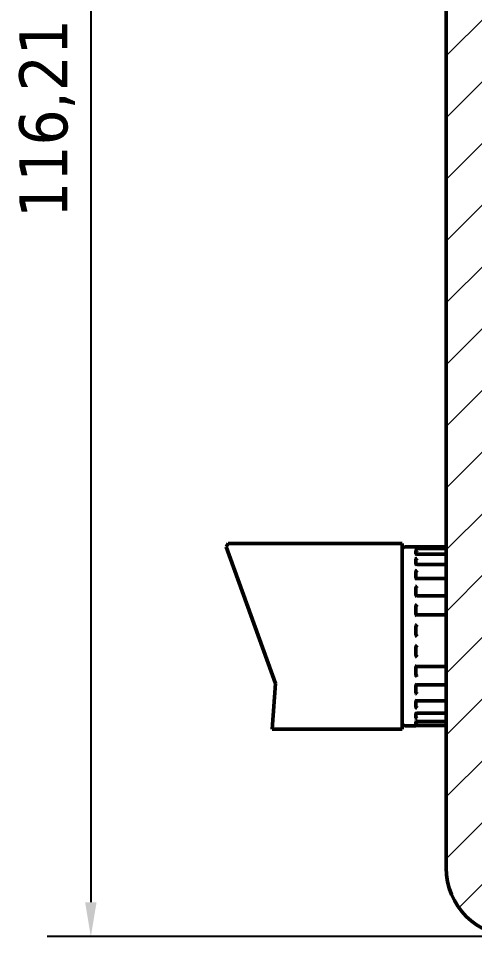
# Model space of a CAD drawing. Header units: millimetres. Extents: x 0 to 841, y 0 to 594.
# Drawn here: x 346.3 to 379.5, y 205.6 to 272.4 of the extents above; entities that cross this region are included whole.
import ezdxf

# ---------------------------------------------------------------- set-up
doc = ezdxf.new("R2010")
doc.units = ezdxf.units.MM
for name, color, linetype, lineweight in [('Break Line (ISO)', 7, 'Continuous', 50), ('Dimension (ISO)', 7, 'Continuous', 25), ('Hatch (ISO)', 7, 'Continuous', 18), ('Visible (ISO)', 7, 'Continuous', 50)]:
    doc.layers.add(name, color=color, linetype=linetype, lineweight=lineweight)
doc.styles.add('Note Text (ISO)', font='tahoma.ttf')
doc.dimstyles.new('Default (ISO)', dxfattribs={"dimtxt": 3.5, "dimasz": 2.5, "dimexe": 3.175, "dimexo": 0, "dimgap": 0.762, "dimtad": 1, "dimrnd": 1e-08, "dimtxsty": 'Note Text (ISO)', "dimcen": 0.09, "dimdle": 10, "dimclrd": 256, "dimclre": 256, "dimclrt": 256, "dimadec": 0, "dimazin": 0, "dimtfac": 1.001486, "dimtmove": 0, "dimatfit": 3, "dimfxl": 1, "dimtolj": 1, "dimtzin": 0, "dimlwd": -1, "dimlwe": -1, "dimarcsym": 0})

# ---------------------------------------------------------------- blocks, each defined once
blk = doc.blocks.new('*D15')
at = {"layer": 'Defpoints', "color": 0, "transparency": 16777216}
for p in [(403.259, 321.832), (351.586, 205.621), (382.416, 205.621)]:
    blk.add_point(p, dxfattribs=at)
at = {"layer": 'Dimension (ISO)', "transparency": 16777216}
for p, q in [((403.259, 321.832), (348.411, 321.832)), ((351.586, 319.332), (351.586, 208.121)), ((382.416, 205.621), (348.411, 205.621))]:
    blk.add_line(p, q, dxfattribs=at)
for points in [[(351.169, 319.332), (352.003, 319.332), (351.586, 321.832)], [(351.169, 208.121), (352.003, 208.121), (351.586, 205.621)]]:
    blk.add_solid(points, dxfattribs=at)
at = {"layer": 'Dimension (ISO)', "transparency": 16777216, "insert": (346.381, 257.888), "char_height": 3.5, "attachment_point": 1, "rotation": 90, "style": 'Note Text (ISO)'}
blk.add_mtext('\\A1;116,21', dxfattribs=at)

msp = doc.modelspace()

# ---------------------------------------------------------------- hatches: boundary and pattern name
at = {"layer": 'Hatch (ISO)'}
h = msp.add_hatch(dxfattribs=at)
h.set_pattern_fill('ANSI31', color=256, scale=25.4, style=0)
h.set_pattern_definition([(45, (0, 0), (-2.245064, 2.245064), [])])
edge = h.paths.add_edge_path()
edge.add_ellipse((416.288, 307.621), major_axis=(-9.758, 2.186), ratio=1, start_angle=270, end_angle=282.62939)
edge.add_line((416.288, 317.621), (382.416, 317.621))
edge.add_ellipse((382.416, 312.621), major_axis=(-5, 0), ratio=1, start_angle=270, end_angle=360)
edge.add_line((377.416, 312.621), (377.416, 210.621))
edge.add_ellipse((382.416, 210.621), major_axis=(0, -5), ratio=1, start_angle=270, end_angle=360)
edge.add_line((382.416, 205.621), (416.288, 205.621))
edge.add_ellipse((416.288, 215.621), major_axis=(10, 0), ratio=1, start_angle=270, end_angle=282.62939)
edge.add_ellipse((445.416, 85.621), major_axis=(120.242, 26.942), ratio=1, start_angle=64.74122, end_angle=90, ccw=False)
edge.add_ellipse((474.544, 215.621), major_axis=(9.758, -2.186), ratio=1, start_angle=270, end_angle=282.62939)
edge.add_line((474.544, 205.621), (558.416, 205.621))
edge.add_ellipse((558.416, 210.621), major_axis=(5, 0), ratio=1, start_angle=270, end_angle=360)
edge.add_line((563.416, 210.621), (563.416, 312.621))
edge.add_ellipse((558.416, 312.621), major_axis=(0, 5), ratio=1, start_angle=270, end_angle=360)
edge.add_line((558.416, 317.621), (474.544, 317.621))
edge.add_ellipse((474.544, 307.621), major_axis=(-10, 0), ratio=1, start_angle=270, end_angle=282.62939)
edge.add_ellipse((445.416, 437.621), major_axis=(-120.242, -26.942), ratio=1, start_angle=64.74122, end_angle=90, ccw=False)
edge = h.paths.add_edge_path(flags=0)
edge.add_line((388.916, 208.621), (388.916, 210.621))
edge.add_ellipse((382.416, 210.621), major_axis=(0, 6.5), ratio=1, start_angle=270, end_angle=363.5049)
edge.add_line((382.019, 217.108), (380.416, 217.108))
edge.add_line((380.416, 217.108), (380.416, 221.814))
edge.add_spline(control_points=[(380.416, 221.814), (380.416, 222.421), (380.5, 223.145), (380.692, 224.324), (380.822, 224.956), (381.036, 226.225), (381.109, 226.863), (381.109, 228.037), (381.036, 228.675), (380.822, 229.944), (380.692, 230.576), (380.5, 231.755), (380.416, 232.479), (380.416, 233.086)], knot_values=[1.346639, 1.346639, 1.346639, 1.346639, 1.528836, 1.528836, 1.705012, 1.705012, 1.881187, 1.881187, 2.057362, 2.057362, 2.233538, 2.233538, 2.415734, 2.415734, 2.415734, 2.415734], degree=3, periodic=0)
edge.add_line((380.416, 233.086), (380.416, 241.621))
edge.add_ellipse((380.416, 244.121), major_axis=(2.5, 0), ratio=1, start_angle=270, end_angle=450)
edge.add_line((380.416, 246.621), (380.416, 276.621))
edge.add_ellipse((380.416, 279.121), major_axis=(2.5, 0), ratio=1, start_angle=270, end_angle=450)
edge.add_line((380.416, 281.621), (380.416, 306.121))
edge.add_line((380.416, 306.121), (382.489, 306.121))
edge.add_ellipse((382.416, 312.621), major_axis=(6.5, 0.073), ratio=1, start_angle=270, end_angle=359.35505)
edge.add_line((388.916, 312.621), (388.916, 314.621))
edge.add_line((388.916, 314.621), (416.288, 314.621))
edge.add_ellipse((416.288, 307.621), major_axis=(7, 0), ratio=1, start_angle=77.37061, end_angle=90, ccw=False)
edge.add_ellipse((445.416, 437.621), major_axis=(123.169, -27.598), ratio=1, start_angle=270, end_angle=279.22446)
edge.add_ellipse((445.416, 311.397), major_axis=(-0.223, -7.497), ratio=1, start_angle=270, end_angle=453.40493)
edge.add_ellipse((445.416, 437.621), major_axis=(126.001, 7.497), ratio=1, start_angle=270, end_angle=279.22446)
edge.add_ellipse((474.544, 307.621), major_axis=(6.831, 1.531), ratio=1, start_angle=77.37061, end_angle=90, ccw=False)
edge.add_line((474.544, 314.621), (535.916, 314.621))
edge.add_ellipse((538.416, 314.621), major_axis=(0, -2.5), ratio=1, start_angle=270, end_angle=450)
edge.add_line((540.916, 314.621), (551.918, 314.621))
edge.add_line((551.918, 314.621), (551.918, 312.445))
edge.add_ellipse((558.416, 312.621), major_axis=(0.176, -6.498), ratio=1, start_angle=270, end_angle=359.09712)
edge.add_line((558.489, 306.121), (560.416, 306.121))
edge.add_line((560.416, 306.121), (560.416, 217.108))
edge.add_line((560.416, 217.108), (558.813, 217.108))
edge.add_ellipse((558.416, 210.621), major_axis=(-6.488, 0.397), ratio=1, start_angle=270, end_angle=361.95706)
edge.add_line((551.918, 210.796), (551.918, 208.621))
edge.add_line((551.918, 208.621), (540.916, 208.621))
edge.add_ellipse((538.416, 208.621), major_axis=(0, 2.5), ratio=1, start_angle=270, end_angle=450)
edge.add_line((535.916, 208.621), (474.544, 208.621))
edge.add_ellipse((474.544, 215.621), major_axis=(-7, 0), ratio=1, start_angle=77.37061, end_angle=90, ccw=False)
edge.add_ellipse((445.416, 85.621), major_axis=(-123.169, 27.598), ratio=1, start_angle=270, end_angle=279.22446)
edge.add_ellipse((445.416, 211.844), major_axis=(0.223, 7.497), ratio=1, start_angle=270, end_angle=453.40493)
edge.add_ellipse((445.416, 85.621), major_axis=(-126.001, -7.497), ratio=1, start_angle=270, end_angle=279.22446)
edge.add_ellipse((416.288, 215.621), major_axis=(-6.831, -1.531), ratio=1, start_angle=77.37061, end_angle=90, ccw=False)
edge.add_line((416.288, 208.621), (388.916, 208.621))
edge = h.paths.add_edge_path(flags=0)
edge.add_ellipse((557.666, 211.371), major_axis=(0, 2.172), ratio=1, start_angle=0, end_angle=360)
edge = h.paths.add_edge_path(flags=0)
edge.add_ellipse((557.666, 311.871), major_axis=(0, 2.172), ratio=1, start_angle=0, end_angle=360)
edge = h.paths.add_edge_path(flags=0)
edge.add_ellipse((383.166, 311.871), major_axis=(0, 2.172), ratio=1, start_angle=0, end_angle=360)
edge = h.paths.add_edge_path(flags=0)
edge.add_ellipse((383.166, 211.371), major_axis=(0, 2.172), ratio=1, start_angle=0, end_angle=360)
edge = h.paths.add_edge_path(flags=0)
edge.add_ellipse((445.416, 214.344), major_axis=(0, 2), ratio=1, start_angle=0, end_angle=360)
edge = h.paths.add_edge_path(flags=0)
edge.add_ellipse((445.416, 308.897), major_axis=(0, 2), ratio=1, start_angle=0, end_angle=360)

# ---------------------------------------------------------------- linework, layer by layer
at = {"layer": 'Break Line (ISO)'}
for p, q in [((361.564, 234.2), (361.428, 233.949)), ((361.428, 233.949), (365.026, 224.022)), ((365.026, 224.022), (364.774, 220.7))]:
    msp.add_line(p, q, dxfattribs=at)
at = {"layer": 'Visible (ISO)'}
for p, q in [((377.416, 312.621), (377.416, 210.621)), ((374.216, 234.2), (361.564, 234.2)), ((374.216, 234.2), (374.216, 220.7)), ((374.466, 233.95), (377.416, 233.95)), ((375.216, 233.877), (375.216, 233.935)), ((375.316, 233.85), (377.416, 233.85)), ((375.216, 233.479), (375.216, 233.659)), ((375.216, 232.757), (375.216, 233.048)), ((375.316, 233.42), (377.416, 233.42)), ((375.316, 232.674), (377.416, 232.674)), ((375.216, 231.748), (375.216, 232.135)), ((375.316, 231.651), (377.416, 231.651)), ((375.216, 230.508), (375.216, 230.969)), ((375.316, 230.408), (377.416, 230.408)), ((375.216, 229.614), (375.216, 229.102)), ((375.316, 229.01), (377.416, 229.01)), ((375.216, 227.608), (375.216, 228.142)), ((375.216, 226.105), (375.216, 226.633)), ((375.216, 224.675), (375.216, 225.168)), ((377.416, 225.265), (375.316, 225.265)), ((375.216, 223.394), (375.216, 223.826)), ((377.416, 223.926), (375.316, 223.926)), ((375.216, 222.332), (375.216, 222.679)), ((377.416, 222.771), (375.316, 222.771)), ((375.216, 221.546), (375.216, 221.79)), ((377.416, 221.863), (375.316, 221.863)), ((375.216, 221.078), (375.216, 221.205)), ((377.416, 221.251), (375.316, 221.251)), ((374.216, 220.7), (364.774, 220.7)), ((374.466, 220.95), (375.216, 220.95)), ((375.216, 220.95), (375.216, 220.958)), ((377.416, 220.968), (375.316, 220.968)), ((375.316, 220.962), (377.416, 220.962))]:
    msp.add_line(p, q, dxfattribs=at)
for centre, radius, start, end in [((374.466, 233.7), 0.25, 90, 180), ((375.316, 233.95), 0.1, 259.85597, 270), ((375.316, 233.52), 0.1, 245.68827, 270), ((375.316, 232.774), 0.1, 229.13662, 270), ((375.316, 231.751), 0.1, 207.15448, 270), ((375.316, 230.508), 0.1, 180, 270), ((375.316, 229.11), 0.1, 180, 270), ((375.316, 225.165), 0.1, 90, 180), ((375.316, 223.826), 0.1, 90, 170.46525), ((375.316, 222.671), 0.1, 90, 142.23354), ((375.316, 221.763), 0.1, 90, 123.19831), ((374.466, 221.2), 0.25, 180, 270), ((375.316, 221.151), 0.1, 90, 107.93153), ((375.316, 220.868), 0.1, 90, 94.28966), ((375.316, 220.862), 0.1, 90, 93.45535), ((382.416, 210.621), 5, 180, 270)]:
    msp.add_arc(centre, radius, start, end, dxfattribs=at)
for points, knots in [([(375.316, 233.945), (375.296, 233.944), (375.276, 233.943), (375.259, 233.942), (375.246, 233.941), (375.234, 233.94), (375.226, 233.938), (375.219, 233.937), (375.216, 233.936), (375.216, 233.935)], [-0.00014252, -0.00014252, -0.00014252, -0.00014252, 0.00835799, 0.00835799, 0.00835799, 0.01450844, 0.01450844, 0.01450844, 0.0190205, 0.0190205, 0.0190205, 0.0190205]), ([(375.216, 233.877), (375.216, 233.874), (375.219, 233.871), (375.226, 233.869), (375.234, 233.865), (375.246, 233.862), (375.259, 233.859), (375.276, 233.855), (375.296, 233.852), (375.316, 233.848)], [0.04568795, 0.04568795, 0.04568795, 0.04568795, 0.04996283, 0.04996283, 0.04996283, 0.05578998, 0.05578998, 0.05578998, 0.06384367, 0.06384367, 0.06384367, 0.06384367]), ([(375.316, 233.708), (375.296, 233.703), (375.276, 233.697), (375.259, 233.691), (375.246, 233.686), (375.234, 233.681), (375.226, 233.674), (375.219, 233.669), (375.216, 233.664), (375.216, 233.659)], [-0.00014252, -0.00014252, -0.00014252, -0.00014252, 0.00835799, 0.00835799, 0.00835799, 0.01450843, 0.01450843, 0.01450843, 0.0190205, 0.0190205, 0.0190205, 0.0190205]), ([(375.216, 233.479), (375.216, 233.473), (375.219, 233.466), (375.226, 233.46), (375.234, 233.451), (375.246, 233.443), (375.259, 233.437), (375.276, 233.428), (375.296, 233.42), (375.316, 233.412)], [0.04568793, 0.04568793, 0.04568793, 0.04568793, 0.04996281, 0.04996281, 0.04996281, 0.05578996, 0.05578996, 0.05578996, 0.06384364, 0.06384364, 0.06384364, 0.06384364]), ([(375.316, 233.134), (375.296, 233.124), (375.276, 233.115), (375.259, 233.103), (375.246, 233.095), (375.234, 233.085), (375.226, 233.074), (375.219, 233.065), (375.216, 233.057), (375.216, 233.048)], [-0.00014252, -0.00014252, -0.00014252, -0.00014252, 0.00835799, 0.00835799, 0.00835799, 0.01450843, 0.01450843, 0.01450843, 0.01902049, 0.01902049, 0.01902049, 0.01902049]), ([(375.216, 232.757), (375.216, 232.746), (375.219, 232.736), (375.226, 232.726), (375.234, 232.713), (375.246, 232.701), (375.259, 232.692), (375.276, 232.678), (375.296, 232.666), (375.316, 232.654)], [0.04568794, 0.04568794, 0.04568794, 0.04568794, 0.04996283, 0.04996283, 0.04996283, 0.05578998, 0.05578998, 0.05578998, 0.06384366, 0.06384366, 0.06384366, 0.06384366]), ([(375.316, 232.254), (375.296, 232.24), (375.276, 232.227), (375.259, 232.211), (375.246, 232.2), (375.234, 232.186), (375.226, 232.171), (375.219, 232.159), (375.216, 232.147), (375.216, 232.135)], [-0.00014252, -0.00014252, -0.00014252, -0.00014252, 0.00835798, 0.00835798, 0.00835798, 0.01450843, 0.01450843, 0.01450843, 0.01902048, 0.01902048, 0.01902048, 0.01902048]), ([(375.216, 231.748), (375.216, 231.735), (375.219, 231.721), (375.226, 231.709), (375.234, 231.691), (375.246, 231.676), (375.259, 231.664), (375.276, 231.646), (375.296, 231.631), (375.316, 231.615)], [0.04568793, 0.04568793, 0.04568793, 0.04568793, 0.04996282, 0.04996282, 0.04996282, 0.05578996, 0.05578996, 0.05578996, 0.06384364, 0.06384364, 0.06384364, 0.06384364]), ([(375.316, 231.115), (375.296, 231.098), (375.276, 231.081), (375.259, 231.062), (375.246, 231.049), (375.234, 231.032), (375.226, 231.013), (375.219, 230.999), (375.216, 230.984), (375.216, 230.969)], [-0.00014252, -0.00014252, -0.00014252, -0.00014252, 0.00835799, 0.00835799, 0.00835799, 0.01450844, 0.01450844, 0.01450844, 0.0190205, 0.0190205, 0.0190205, 0.0190205]), ([(375.216, 230.508), (375.216, 230.492), (375.219, 230.476), (375.226, 230.461), (375.234, 230.441), (375.246, 230.423), (375.259, 230.409), (375.276, 230.389), (375.296, 230.37), (375.316, 230.352)], [0.04568793, 0.04568793, 0.04568793, 0.04568793, 0.04996281, 0.04996281, 0.04996281, 0.05578996, 0.05578996, 0.05578996, 0.06384364, 0.06384364, 0.06384364, 0.06384364]), ([(375.316, 229.778), (375.296, 229.759), (375.276, 229.74), (375.259, 229.719), (375.246, 229.703), (375.234, 229.685), (375.226, 229.663), (375.219, 229.647), (375.216, 229.631), (375.216, 229.614)], [-0.00014252, -0.00014252, -0.00014252, -0.00014252, 0.00835799, 0.00835799, 0.00835799, 0.01450844, 0.01450844, 0.01450844, 0.0190205, 0.0190205, 0.0190205, 0.0190205]), ([(375.216, 229.102), (375.216, 229.085), (375.219, 229.068), (375.226, 229.052), (375.234, 229.03), (375.246, 229.01), (375.259, 228.994), (375.276, 228.972), (375.296, 228.953), (375.316, 228.933)], [0.04568795, 0.04568795, 0.04568795, 0.04568795, 0.04996284, 0.04996284, 0.04996284, 0.05578999, 0.05578999, 0.05578999, 0.06384367, 0.06384367, 0.06384367, 0.06384367]), ([(375.316, 228.315), (375.296, 228.295), (375.276, 228.275), (375.259, 228.253), (375.246, 228.237), (375.234, 228.217), (375.226, 228.194), (375.219, 228.177), (375.216, 228.16), (375.216, 228.142)], [-0.00014252, -0.00014252, -0.00014252, -0.00014252, 0.00835799, 0.00835799, 0.00835799, 0.01450843, 0.01450843, 0.01450843, 0.01902048, 0.01902048, 0.01902048, 0.01902048]), ([(375.216, 227.608), (375.216, 227.59), (375.219, 227.573), (375.226, 227.556), (375.234, 227.533), (375.246, 227.513), (375.259, 227.497), (375.276, 227.474), (375.296, 227.454), (375.316, 227.434)], [0.04568793, 0.04568793, 0.04568793, 0.04568793, 0.04996282, 0.04996282, 0.04996282, 0.05578996, 0.05578996, 0.05578996, 0.06384364, 0.06384364, 0.06384364, 0.06384364]), ([(375.316, 226.806), (375.296, 226.786), (375.276, 226.766), (375.259, 226.744), (375.246, 226.727), (375.234, 226.708), (375.226, 226.685), (375.219, 226.668), (375.216, 226.651), (375.216, 226.633)], [-0.00014252, -0.00014252, -0.00014252, -0.00014252, 0.00835799, 0.00835799, 0.00835799, 0.01450844, 0.01450844, 0.01450844, 0.0190205, 0.0190205, 0.0190205, 0.0190205]), ([(375.216, 226.105), (375.216, 226.088), (375.219, 226.071), (375.226, 226.054), (375.234, 226.032), (375.246, 226.012), (375.259, 225.996), (375.276, 225.974), (375.296, 225.955), (375.316, 225.935)], [0.04568796, 0.04568796, 0.04568796, 0.04568796, 0.04996285, 0.04996285, 0.04996285, 0.05578999, 0.05578999, 0.05578999, 0.06384368, 0.06384368, 0.06384368, 0.06384368]), ([(375.316, 225.332), (375.296, 225.313), (375.276, 225.294), (375.259, 225.273), (375.246, 225.257), (375.234, 225.238), (375.226, 225.217), (375.219, 225.201), (375.216, 225.185), (375.216, 225.168)], [-0.00014252, -0.00014252, -0.00014252, -0.00014252, 0.00835799, 0.00835799, 0.00835799, 0.01450844, 0.01450844, 0.01450844, 0.01902051, 0.01902051, 0.01902051, 0.01902051]), ([(375.216, 224.675), (375.216, 224.659), (375.219, 224.643), (375.226, 224.628), (375.234, 224.607), (375.246, 224.589), (375.259, 224.575), (375.276, 224.554), (375.296, 224.536), (375.316, 224.518)], [0.04568794, 0.04568794, 0.04568794, 0.04568794, 0.04996283, 0.04996283, 0.04996283, 0.05578997, 0.05578997, 0.05578997, 0.06384366, 0.06384366, 0.06384366, 0.06384366]), ([(375.316, 223.972), (375.296, 223.955), (375.276, 223.938), (375.259, 223.919), (375.246, 223.905), (375.234, 223.888), (375.226, 223.869), (375.219, 223.855), (375.216, 223.841), (375.216, 223.826)], [-0.00014252, -0.00014252, -0.00014252, -0.00014252, 0.00835798, 0.00835798, 0.00835798, 0.01450842, 0.01450842, 0.01450842, 0.01902048, 0.01902048, 0.01902048, 0.01902048]), ([(375.216, 223.394), (375.216, 223.38), (375.219, 223.367), (375.226, 223.354), (375.234, 223.336), (375.246, 223.32), (375.259, 223.308), (375.276, 223.29), (375.296, 223.275), (375.316, 223.259)], [0.04568793, 0.04568793, 0.04568793, 0.04568793, 0.04996282, 0.04996282, 0.04996282, 0.05578996, 0.05578996, 0.05578996, 0.06384364, 0.06384364, 0.06384364, 0.06384364]), ([(375.316, 222.799), (375.296, 222.785), (375.276, 222.771), (375.259, 222.756), (375.246, 222.744), (375.234, 222.73), (375.226, 222.715), (375.219, 222.703), (375.216, 222.691), (375.216, 222.679)], [-0.00014252, -0.00014252, -0.00014252, -0.00014252, 0.00835799, 0.00835799, 0.00835799, 0.01450844, 0.01450844, 0.01450844, 0.0190205, 0.0190205, 0.0190205, 0.0190205]), ([(375.216, 222.332), (375.216, 222.321), (375.219, 222.31), (375.226, 222.3), (375.234, 222.286), (375.246, 222.274), (375.259, 222.264), (375.276, 222.251), (375.296, 222.238), (375.316, 222.226)], [0.04568794, 0.04568794, 0.04568794, 0.04568794, 0.04996283, 0.04996283, 0.04996283, 0.05578997, 0.05578997, 0.05578997, 0.06384366, 0.06384366, 0.06384366, 0.06384366]), ([(375.316, 221.878), (375.296, 221.867), (375.276, 221.857), (375.259, 221.845), (375.246, 221.837), (375.234, 221.827), (375.226, 221.816), (375.219, 221.807), (375.216, 221.798), (375.216, 221.79)], [-0.00014252, -0.00014252, -0.00014252, -0.00014252, 0.00835799, 0.00835799, 0.00835799, 0.01450843, 0.01450843, 0.01450843, 0.01902049, 0.01902049, 0.01902049, 0.01902049]), ([(375.216, 221.546), (375.216, 221.539), (375.219, 221.531), (375.226, 221.524), (375.234, 221.515), (375.246, 221.507), (375.259, 221.5), (375.276, 221.491), (375.296, 221.483), (375.316, 221.475)], [0.04568793, 0.04568793, 0.04568793, 0.04568793, 0.04996282, 0.04996282, 0.04996282, 0.05578997, 0.05578997, 0.05578997, 0.06384365, 0.06384365, 0.06384365, 0.06384365]), ([(375.316, 221.256), (375.296, 221.25), (375.276, 221.244), (375.259, 221.237), (375.246, 221.232), (375.234, 221.227), (375.226, 221.22), (375.219, 221.215), (375.216, 221.21), (375.216, 221.205)], [-0.00014252, -0.00014252, -0.00014252, -0.00014252, 0.00835799, 0.00835799, 0.00835799, 0.01450844, 0.01450844, 0.01450844, 0.0190205, 0.0190205, 0.0190205, 0.0190205]), ([(375.216, 221.078), (375.216, 221.075), (375.219, 221.071), (375.226, 221.068), (375.234, 221.064), (375.246, 221.06), (375.259, 221.057), (375.276, 221.053), (375.296, 221.049), (375.316, 221.046)], [0.04568793, 0.04568793, 0.04568793, 0.04568793, 0.04996282, 0.04996282, 0.04996282, 0.05578996, 0.05578996, 0.05578996, 0.06384365, 0.06384365, 0.06384365, 0.06384365]), ([(375.316, 220.969), (375.296, 220.967), (375.276, 220.966), (375.259, 220.964), (375.246, 220.963), (375.234, 220.962), (375.226, 220.96), (375.219, 220.959), (375.216, 220.959), (375.216, 220.958)], [-0.00014252, -0.00014252, -0.00014252, -0.00014252, 0.00835799, 0.00835799, 0.00835799, 0.01450843, 0.01450843, 0.01450843, 0.01902049, 0.01902049, 0.01902049, 0.01902049]), ([(375.216, 220.954), (375.216, 220.954), (375.219, 220.955), (375.226, 220.956), (375.234, 220.957), (375.246, 220.958), (375.259, 220.959), (375.274, 220.96), (375.292, 220.961), (375.31, 220.962)], [0.04568795, 0.04568795, 0.04568795, 0.04568795, 0.04996283, 0.04996283, 0.04996283, 0.05578998, 0.05578998, 0.05578998, 0.06303314, 0.06303314, 0.06303314, 0.06303314])]:
    msp.add_open_spline(points, degree=3, knots=knots, dxfattribs=at)

# ---------------------------------------------------------------- dimensions: what is measured, and where the dimension line sits
at = {"layer": 'Dimension (ISO)'}
dim = msp.add_linear_dim(base=(351.586, 205.621), p1=(403.259, 321.832), p2=(382.416, 205.621), angle=270, dimstyle='Default (ISO)', override={"dimgap": 0.762, "dimdec": 2, "dimtol": 0, "dimlim": 0, "dimtp": 0, "dimtm": 0, "dimtdec": 2, "dimtofl": 0, "dimatfit": 1}, dxfattribs=at)
dim.commit()
dim.dimension.update_dxf_attribs({"geometry": '*D15', "text_midpoint": (351.586, 264.726), "dimtype": 160})

doc.saveas('drawing.dxf')
